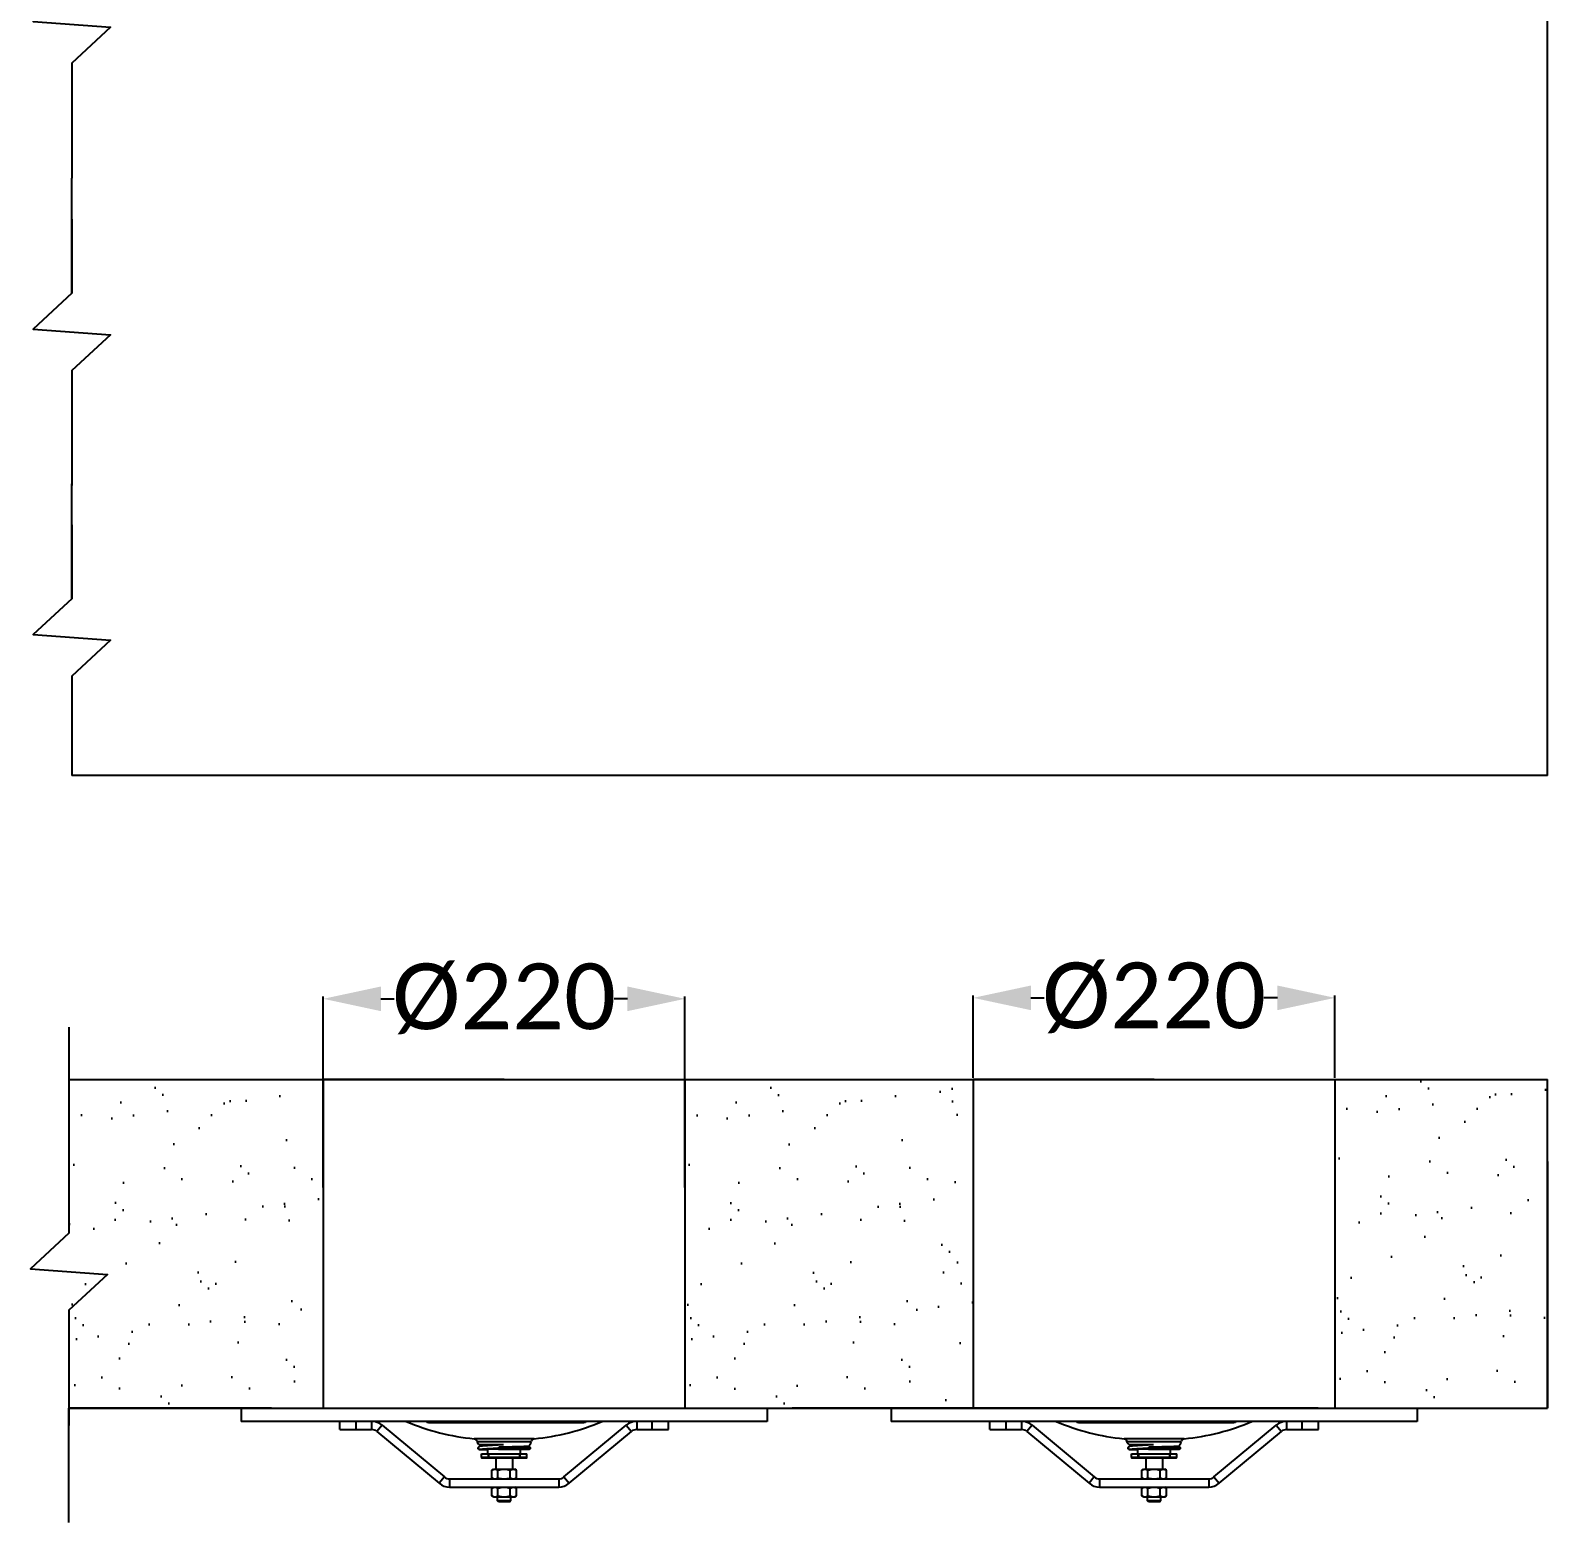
# Model space of a CAD drawing. Header units: millimetres. Extents: x 6781 to 13993, y -7973 to 4183.
# Drawn here: x 10103 to 11026, y -7205 to -6297 of the extents above; entities that cross this region are included whole.
import ezdxf

# ---------------------------------------------------------------- set-up
doc = ezdxf.new("R2010")
doc.units = ezdxf.units.MM
doc.header["$LTSCALE"] = 307.34
doc.header["$PDMODE"] = 3
doc.header["$PDSIZE"] = 8
doc.layers.get('0').update_dxf_attribs({"linetype": 'CONTINUOUS'})
doc.layers.get('Defpoints').update_dxf_attribs({"linetype": 'CONTINUOUS'})
for name, color, linetype in [('00_BUW_DATUM', 7, 'CONTINUOUS'), ('02___PRT_ALL_AXES', 7, 'CONTINUOUS'), ('03___PRT_ALL_CURVES', 7, 'CONTINUOUS')]:
    doc.layers.add(name, color=color, linetype=linetype)
doc.styles.get("Standard").update_dxf_attribs({"font": 'calibri.ttf'})
doc.dimstyles.get("Standard").update_dxf_attribs({"dimtxt": 35, "dimasz": 35, "dimexe": 1.5, "dimexo": 1, "dimtad": 1, "dimdsep": 46, "dimtxsty": 'Standard', "dimblk": '_FILLED', "dimblk1": '_FILLED', "dimblk2": '_FILLED', "dimcen": 0.09, "dimazin": 2, "dimtol": 1, "dimtp": 0.01, "dimtm": 0.01, "dimtfac": 1, "dimtofl": 0, "dimtmove": 0, "dimatfit": 3, "dimldrblk": '_FILLED', "dimfxl": 1, "dimtolj": 1, "dimarcsym": 0})

# ---------------------------------------------------------------- blocks, each defined once
blk = doc.blocks.new('_FILLED')
at = {"color": 0, "linetype": 'ByBlock'}
blk.add_solid([(0, 0), (-1, 0.214), (-1, -0.214)], dxfattribs=at)
blk = doc.blocks.new('*D1054')
at = {"color": 0, "lineweight": -2}
for p, q in [((10280.76, -7000.99), (10280.76, -6884.81)), ((10500.76, -7000.99), (10500.76, -6884.81)), ((10315.76, -6886.31), (10323.93, -6886.31)), ((10465.76, -6886.31), (10457.58, -6886.31))]:
    blk.add_line(p, q, dxfattribs=at)
at = {"layer": 'Defpoints', "color": 0}
for p in [(10500.76, -6886.31), (10280.76, -7001.99), (10500.76, -7001.99)]:
    blk.add_point(p, dxfattribs=at)
at = {"color": 0, "linetype": 'ByBlock', "lineweight": -2, "xscale": 35, "yscale": 35, "zscale": 35, "rotation": 180}
blk.add_blockref('_FILLED', (10280.76, -6886.31), dxfattribs=at)
at = {"color": 0, "linetype": 'ByBlock', "lineweight": -2, "xscale": 35, "yscale": 35, "zscale": 35}
blk.add_blockref('_FILLED', (10500.76, -6886.31), dxfattribs=at)
at = {"color": 0, "insert": (10390.76, -6886.31), "char_height": 40, "attachment_point": 5}
blk.add_mtext('\\A1;\\A1;%%c220', dxfattribs=at)
blk = doc.blocks.new('*D1055')
at = {"color": 0, "lineweight": -2}
for p, q in [((10676.14, -6934.33), (10676.14, -6884.22)), ((10896.14, -6934.33), (10896.14, -6884.22)), ((10711.14, -6885.72), (10719.31, -6885.72)), ((10861.14, -6885.72), (10852.96, -6885.72))]:
    blk.add_line(p, q, dxfattribs=at)
at = {"layer": 'Defpoints', "color": 0}
for p in [(10896.14, -6885.72), (10676.14, -6935.33), (10896.14, -6935.33)]:
    blk.add_point(p, dxfattribs=at)
at = {"color": 0, "linetype": 'ByBlock', "lineweight": -2, "xscale": 35, "yscale": 35, "zscale": 35, "rotation": 180}
blk.add_blockref('_FILLED', (10676.14, -6885.72), dxfattribs=at)
at = {"color": 0, "linetype": 'ByBlock', "lineweight": -2, "xscale": 35, "yscale": 35, "zscale": 35}
blk.add_blockref('_FILLED', (10896.14, -6885.72), dxfattribs=at)
at = {"color": 0, "insert": (10786.14, -6885.72), "char_height": 40, "attachment_point": 5}
blk.add_mtext('\\A1;\\A1;%%c220', dxfattribs=at)

msp = doc.modelspace()

# ---------------------------------------------------------------- hatches: boundary and pattern name
at = {"linetype": 'ByBlock', "lineweight": 30}
h = msp.add_hatch(dxfattribs=at)
h.set_pattern_fill('AR-SAND', color=256)
h.set_pattern_definition([(37.5, (1244.13, -7703.155), (-1.60003, 48.94132), [0, -38.608, 0, -43.18, 0, -41.275]), (7.5, (1244.13, -7703.155), (44.95233, 71.6825), [0, -20.828, 0, -34.798, 0, -13.335]), (327.5, (1212.89, -7703.155), (79.09924, 0.14372), [0, -12.7, 0, -45.72, 0, -59.69]), (317.5, (1212.89, -7703.155), (76.35565, 22.29293), [0, -6.35, 0, -29.972, 0, -34.29])])
h.paths.add_polyline_path([(11025.52204, -7135.32566), (10895.75681, -7131.4458), (10895.75681, -6931.4458), (11025.52204, -6935.32566)])
h = msp.add_hatch(dxfattribs=at)
h.set_pattern_fill('AR-SAND', color=256)
h.set_pattern_definition([(37.5, (474.397, -7707.035), (-1.60003, 48.94132), [0, -38.608, 0, -43.18, 0, -41.275]), (7.5, (474.4, -7707.035), (44.95233, 71.6825), [0, -20.828, 0, -34.798, 0, -13.335]), (327.5, (443.155, -7707.035), (79.09924, 0.14372), [0, -12.7, 0, -45.72, 0, -59.69]), (317.5, (443.155, -7707.035), (76.35565, 22.29293), [0, -6.35, 0, -29.972, 0, -34.29])])
h.paths.add_polyline_path([(10280.75795, -7135.32566), (10126.02361, -7135.32566), (10126.02361, -6935.32566), (10280.75795, -6935.32566)])
h = msp.add_hatch(dxfattribs=at)
h.set_pattern_fill('AR-SAND', color=256)
h.set_pattern_definition([(37.5, (848.753, -7707.09), (-1.60003, 48.94132), [0, -38.608, 0, -43.18, 0, -41.275]), (7.5, (848.75, -7707.09), (44.95233, 71.6825), [0, -20.828, 0, -34.798, 0, -13.335]), (327.5, (817.51, -7707.09), (79.09924, 0.14372), [0, -12.7, 0, -45.72, 0, -59.69]), (317.5, (817.51, -7707.09), (76.35565, 22.29293), [0, -6.35, 0, -29.972, 0, -34.29])])
h.paths.add_polyline_path([(10676.13561, -7135.32566), (10500.37915, -7135.38007), (10500.37915, -6935.38007), (10676.13561, -6935.32566)])

# ---------------------------------------------------------------- linework, layer by layer
at = {"linetype": 'ByBlock'}
for p, q in [((11025.52204, -6750.39485), (11025.52204, -4392.20345)), ((10126.02361, -6903.62639), (10126.02361, -7028.76649)), ((11025.52204, -6985.32566), (11025.52204, -7135.32566)), ((10126.02361, -7135.32566), (10388.89607, -7135.32566)), ((10126.02361, -7135.32566), (10388.89607, -7135.32566)), ((10388.89607, -7135.32566), (11025.52204, -7135.32566)), ((10388.89607, -7135.32566), (11025.52204, -7135.32566))]:
    msp.add_line(p, q, dxfattribs=at)
for p, q in [((10127.83827, -6317.15287), (10127.83827, -6387.15287)), ((10127.83827, -6317.15287), (10127.83827, -6387.15287)), ((10127.83827, -6457.15287), (10127.83827, -6387.15287)), ((10127.83827, -6457.15287), (10127.83827, -6387.15287)), ((10127.83827, -6504.15287), (10127.83827, -6574.15287)), ((10127.83827, -6504.15287), (10127.83827, -6574.15287)), ((10127.83827, -6642.97493), (10127.83827, -6572.97493)), ((10127.83827, -6642.97493), (10127.83827, -6572.97493)), ((10127.83827, -6689.97493), (10127.83827, -6750.39485)), ((10127.83827, -6689.97493), (10127.83827, -6750.39485)), ((11025.52204, -6750.39485), (10127.83827, -6750.39485)), ((10126.02361, -6935.32566), (11025.52204, -6935.32566)), ((10390.75795, -6935.32566), (10280.75795, -6935.32566)), ((10280.75795, -6935.32566), (10280.75795, -7135.32566)), ((10390.75795, -6935.32566), (10500.75795, -6935.32566)), ((10500.75795, -6935.32566), (10500.75795, -7135.32566)), ((10786.13561, -6935.32566), (10676.13561, -6935.32566)), ((10676.13561, -6935.32566), (10676.13561, -7135.32566)), ((10786.13561, -6935.32566), (10896.13561, -6935.32566)), ((10896.13561, -6935.32566), (10896.13561, -7135.32566)), ((11025.52204, -7135.32566), (11025.52204, -6935.32566)), ((10126.02361, -7075.76649), (10126.02361, -7145.76649)), ((10126.02361, -7204.93975), (10126.02361, -7135.32566)), ((10126.02361, -7135.32566), (11025.52204, -7135.32566)), ((10230.75795, -7135.32566), (10390.75795, -7135.32566)), ((10388.89607, -7135.32566), (10543.29295, -7135.32566)), ((10626.13561, -7135.32566), (10786.13561, -7135.32566)), ((10126.02361, -7162.114), (10126.02361, -7145.76649))]:
    msp.add_line(p, q)
at = {"linetype": 'Continuous'}
for p, q in [((10126.02361, -7135.32566), (10388.89607, -7135.32566)), ((10388.89607, -7135.32566), (11025.52204, -7135.32566)), ((10388.89607, -7135.32566), (10477.93828, -7135.32566))]:
    msp.add_line(p, q, dxfattribs=at)
at = {"color": 0, "linetype": 'Continuous'}
for p, q in [((10290.75795, -7148.32566), (10290.75795, -7143.32566)), ((10300.75795, -7148.32566), (10300.75795, -7143.32566)), ((10310.13745, -7143.32566), (10310.13745, -7148.32566)), ((10343.80647, -7143.32566), (10343.80647, -7143.92566)), ((10439.79358, -7143.32566), (10439.79358, -7143.92566)), ((10440.2852, -7143.32566), (10440.2852, -7143.92566)), ((10471.37845, -7143.32566), (10471.37845, -7148.32566)), ((10480.75795, -7148.32566), (10480.75795, -7143.32566)), ((10490.75795, -7148.32566), (10490.75795, -7143.32566)), ((10686.13561, -7148.32566), (10686.13561, -7143.32566)), ((10696.13561, -7148.32566), (10696.13561, -7143.32566)), ((10705.51511, -7143.32566), (10705.51511, -7148.32566)), ((10739.18413, -7143.32566), (10739.18413, -7143.92566)), ((10835.17124, -7143.32566), (10835.17124, -7143.92566)), ((10835.66286, -7143.32566), (10835.66286, -7143.92566)), ((10866.75611, -7143.32566), (10866.75611, -7148.32566)), ((10876.13561, -7148.32566), (10876.13561, -7143.32566)), ((10886.13561, -7148.32566), (10886.13561, -7143.32566)), ((10290.75795, -7148.32566), (10310.13745, -7148.32566)), ((10316.5393, -7145.64344), (10313.33837, -7149.48455)), ((10313.33837, -7149.48455), (10351.16636, -7181.00787)), ((10316.5393, -7145.64344), (10354.36728, -7177.16676)), ((10440.2852, -7143.92566), (10343.80647, -7143.92566)), ((10344.82273, -7144.12566), (10344.82273, -7143.92566)), ((10439.26895, -7144.12566), (10344.82273, -7144.12566)), ((10427.14862, -7177.16676), (10464.97661, -7145.64344)), ((10430.34954, -7181.00787), (10468.17753, -7149.48455)), ((10438.8101, -7144.12566), (10438.8101, -7143.92566)), ((10439.26895, -7144.12566), (10439.26895, -7143.92566)), ((10464.97661, -7145.64344), (10468.17753, -7149.48455)), ((10471.37845, -7148.32566), (10490.75795, -7148.32566)), ((10686.13561, -7148.32566), (10705.51511, -7148.32566)), ((10711.91696, -7145.64344), (10708.71603, -7149.48455)), ((10708.71603, -7149.48455), (10746.54402, -7181.00787)), ((10711.91696, -7145.64344), (10749.74494, -7177.16676)), ((10835.66286, -7143.92566), (10739.18413, -7143.92566)), ((10740.20039, -7144.12566), (10740.20039, -7143.92566)), ((10834.64661, -7144.12566), (10740.20039, -7144.12566)), ((10822.52628, -7177.16676), (10860.35427, -7145.64344)), ((10825.72721, -7181.00787), (10863.55519, -7149.48455)), ((10834.18776, -7144.12566), (10834.18776, -7143.92566)), ((10834.64661, -7144.12566), (10834.64661, -7143.92566)), ((10860.35427, -7145.64344), (10863.55519, -7149.48455)), ((10866.75611, -7148.32566), (10886.13561, -7148.32566)), ((10409.06168, -7153.89944), (10372.45423, -7153.89944)), ((10407.263, -7155.74772), (10374.2529, -7155.74772)), ((10374.93795, -7159.57566), (10374.93796, -7159.57257)), ((10375.56798, -7160.43244), (10375.83795, -7160.47139)), ((10375.75869, -7158.60858), (10375.61955, -7158.6552)), ((10375.83795, -7160.47199), (10376.10793, -7160.43256)), ((10376.10793, -7160.47139), (10380.75795, -7160.47139)), ((10390.40152, -7157.60566), (10376.24785, -7157.60566)), ((10376.90795, -7158.10566), (10380.63873, -7158.10566)), ((10377.90275, -7160.10566), (10387.45232, -7160.10566)), ((10380.75795, -7163.10566), (10380.75795, -7160.10566)), ((10381.13351, -7160.10566), (10381.13351, -7159.86929)), ((10381.48096, -7157.60566), (10381.48096, -7158.05428)), ((10381.48096, -7160.10566), (10381.48096, -7159.84815)), ((10385.74733, -7159.61959), (10387.41138, -7159.53882)), ((10389.12176, -7157.66532), (10387.15542, -7157.75827)), ((10406.57795, -7159.57566), (10387.41315, -7159.57566)), ((10405.67798, -7160.47139), (10387.60344, -7160.47139)), ((10390.40152, -7157.60566), (10389.12176, -7157.66532)), ((10400.75795, -7163.10566), (10400.75795, -7160.47139)), ((10405.67795, -7158.67992), (10403.43065, -7158.67992)), ((10404.13793, -7158.61371), (10404.451, -7158.58018)), ((10804.43934, -7153.89944), (10767.83189, -7153.89944)), ((10802.64066, -7155.74772), (10769.63056, -7155.74772)), ((10770.31561, -7159.57566), (10770.31562, -7159.57257)), ((10770.94564, -7160.43244), (10771.21561, -7160.47139)), ((10771.13635, -7158.60858), (10770.99721, -7158.6552)), ((10771.21561, -7160.47199), (10771.48559, -7160.43256)), ((10771.48559, -7160.47139), (10776.13561, -7160.47139)), ((10785.77918, -7157.60566), (10771.62551, -7157.60566)), ((10772.28561, -7158.10566), (10776.01639, -7158.10566)), ((10773.28041, -7160.10566), (10782.82998, -7160.10566)), ((10776.13561, -7163.10566), (10776.13561, -7160.10566)), ((10776.51117, -7160.10566), (10776.51117, -7159.86929)), ((10776.85862, -7157.60566), (10776.85862, -7158.05428)), ((10776.85862, -7160.10566), (10776.85862, -7159.84815)), ((10781.12499, -7159.61959), (10782.78904, -7159.53882)), ((10784.49943, -7157.66532), (10782.53308, -7157.75827)), ((10801.95561, -7159.57566), (10782.79081, -7159.57566)), ((10801.05564, -7160.47139), (10782.9811, -7160.47139)), ((10785.77918, -7157.60566), (10784.49943, -7157.66532)), ((10796.13561, -7163.10566), (10796.13561, -7160.47139)), ((10801.05561, -7158.67992), (10798.80832, -7158.67992)), ((10799.51559, -7158.61371), (10799.82866, -7158.58018)), ((10376.90795, -7163.10566), (10404.60795, -7163.10566)), ((10376.90795, -7165.10566), (10404.60795, -7165.10566)), ((10377.40795, -7165.60566), (10404.10795, -7165.60566)), ((10381.13351, -7165.10566), (10381.13351, -7163.10566)), ((10381.48096, -7165.60566), (10381.48096, -7163.10566)), ((10400.03494, -7163.10566), (10400.03494, -7165.60566)), ((10400.38239, -7163.10566), (10400.38239, -7165.10566)), ((10772.28561, -7163.10566), (10799.98561, -7163.10566)), ((10772.28561, -7165.10566), (10799.98561, -7165.10566)), ((10772.78561, -7165.60566), (10799.48561, -7165.60566)), ((10776.51117, -7165.10566), (10776.51117, -7163.10566)), ((10776.85862, -7165.60566), (10776.85862, -7163.10566)), ((10795.4126, -7163.10566), (10795.4126, -7165.60566)), ((10795.76005, -7163.10566), (10795.76005, -7165.10566)), ((10354.36728, -7177.16676), (10351.16636, -7181.00787)), ((10357.5682, -7178.32566), (10423.9477, -7178.32566)), ((10357.5682, -7178.32566), (10357.5682, -7183.32566)), ((10423.9477, -7178.32566), (10423.9477, -7183.32566)), ((10427.14862, -7177.16676), (10430.34954, -7181.00787)), ((10749.74494, -7177.16676), (10746.54402, -7181.00787)), ((10752.94586, -7178.32566), (10819.32536, -7178.32566)), ((10752.94586, -7178.32566), (10752.94586, -7183.32566)), ((10819.32536, -7178.32566), (10819.32536, -7183.32566)), ((10822.52628, -7177.16676), (10825.72721, -7181.00787)), ((10357.5682, -7183.32566), (10423.9477, -7183.32566)), ((10386.75795, -7191.72566), (10386.75795, -7189.22566)), ((10394.75795, -7191.72566), (10394.75795, -7189.22566)), ((10752.94586, -7183.32566), (10819.32536, -7183.32566)), ((10782.13561, -7191.72566), (10782.13561, -7189.22566)), ((10790.13561, -7191.72566), (10790.13561, -7189.22566)), ((10394.75795, -7191.72566), (10386.75795, -7191.72566)), ((10387.25795, -7192.22566), (10386.75795, -7191.72566)), ((10394.25795, -7192.22566), (10387.25795, -7192.22566)), ((10394.25795, -7192.22566), (10394.75795, -7191.72566)), ((10790.13561, -7191.72566), (10782.13561, -7191.72566)), ((10782.63561, -7192.22566), (10782.13561, -7191.72566)), ((10789.63561, -7192.22566), (10782.63561, -7192.22566)), ((10789.63561, -7192.22566), (10790.13561, -7191.72566))]:
    msp.add_line(p, q, dxfattribs=at)
for points in [[(10127.83827, -6225.16019), (10127.83827, -6270.15287), (10104.35167, -6291.92938), (10151.32487, -6295.37636), (10127.83827, -6317.15287), (10127.83827, -6385.97493)], [(10127.83827, -6225.16019), (10127.83827, -6270.15287), (10104.35167, -6291.92938), (10151.32487, -6295.37636), (10127.83827, -6317.15287), (10127.83827, -6385.97493)], [(10127.83827, -6412.16019), (10127.83827, -6457.15287), (10104.35167, -6478.92938), (10151.32487, -6482.37636), (10127.83827, -6504.15287), (10127.83827, -6572.97493)], [(10127.83827, -6412.16019), (10127.83827, -6457.15287), (10104.35167, -6478.92938), (10151.32487, -6482.37636), (10127.83827, -6504.15287), (10127.83827, -6572.97493)], [(10127.83827, -6597.98225), (10127.83827, -6642.97493), (10104.35167, -6664.75144), (10151.32487, -6668.19842), (10127.83827, -6689.97493), (10127.83827, -6750.39485)], [(10127.83827, -6597.98225), (10127.83827, -6642.97493), (10104.35167, -6664.75144), (10151.32487, -6668.19842), (10127.83827, -6689.97493), (10127.83827, -6750.39485)], [(10127.83827, -6731.0216), (10127.83827, -6750.39485)], [(10127.83827, -6731.0216), (10127.83827, -6750.39485)], [(10126.02361, -6983.77381), (10126.02361, -7028.76649), (10102.53701, -7050.543), (10149.5102, -7053.98998), (10126.02361, -7075.76649), (10126.02361, -7144.58855)]]:
    msp.add_lwpolyline(points)
for points in [[(10375.09157, -7159.06913), (10374.95234, -7159.41875), (10374.93796, -7159.57255)], [(10375.61955, -7158.6552), (10375.47235, -7158.72126), (10375.29656, -7158.83794), (10375.09157, -7159.06913)], [(10387.15542, -7157.75827), (10386.19328, -7157.80477), (10385.26367, -7157.85066), (10384.37901, -7157.89546), (10383.54787, -7157.93882), (10382.77002, -7157.98078), (10382.04335, -7158.02147), (10381.36555, -7158.06101), (10380.73419, -7158.09954), (10380.14689, -7158.13717), (10379.60132, -7158.17405), (10379.09638, -7158.21022), (10378.63214, -7158.24564), (10378.20833, -7158.28026), (10377.82424, -7158.31404), (10377.47863, -7158.34696), (10377.16907, -7158.37911), (10376.89269, -7158.41063), (10376.64665, -7158.44172), (10376.42802, -7158.47265), (10376.23363, -7158.50385), (10376.0594, -7158.53612), (10375.90262, -7158.57038), (10375.75869, -7158.60858)], [(10376.28377, -7160.32449), (10376.28466, -7160.32465), (10376.32984, -7160.3124), (10376.41123, -7160.29411), (10376.5256, -7160.27229), (10376.67145, -7160.24818), (10376.84818, -7160.22245), (10377.05566, -7160.19548), (10377.294, -7160.16751), (10377.5634, -7160.13871), (10377.8642, -7160.10916), (10378.19716, -7160.0789), (10378.56311, -7160.04794), (10378.96297, -7160.01628), (10379.39766, -7159.9839), (10379.8681, -7159.95079), (10380.3751, -7159.91693), (10380.91905, -7159.88233), (10381.5001, -7159.84699), (10382.1182, -7159.81092), (10382.77308, -7159.77412), (10383.46423, -7159.73658), (10384.19087, -7159.69833), (10384.95204, -7159.65934), (10385.74733, -7159.61959)], [(10403.40353, -7158.68235), (10403.79354, -7158.64735), (10404.13793, -7158.61371)], [(10404.451, -7158.58018), (10404.73341, -7158.54667), (10404.98534, -7158.51313), (10405.20801, -7158.47938), (10405.40386, -7158.44497), (10405.57696, -7158.40893), (10405.73369, -7158.36905), (10405.88416, -7158.3202), (10406.04392, -7158.24936), (10406.23454, -7158.12007), (10406.44689, -7157.86482), (10406.57057, -7157.50731), (10406.57795, -7157.39511)], [(10406.57795, -7157.39527), (10406.56342, -7157.23744), (10406.52636, -7157.1448)], [(10770.46923, -7159.06913), (10770.33, -7159.41875), (10770.31562, -7159.57255)], [(10770.99721, -7158.6552), (10770.85001, -7158.72126), (10770.67422, -7158.83794), (10770.46923, -7159.06913)], [(10782.53308, -7157.75827), (10781.57094, -7157.80477), (10780.64133, -7157.85066), (10779.75667, -7157.89546), (10778.92553, -7157.93882), (10778.14768, -7157.98078), (10777.42101, -7158.02147), (10776.74321, -7158.06101), (10776.11185, -7158.09954), (10775.52455, -7158.13717), (10774.97898, -7158.17405), (10774.47404, -7158.21022), (10774.0098, -7158.24564), (10773.58599, -7158.28026), (10773.2019, -7158.31404), (10772.85629, -7158.34696), (10772.54673, -7158.37911), (10772.27035, -7158.41063), (10772.02431, -7158.44172), (10771.80568, -7158.47265), (10771.61129, -7158.50385), (10771.43706, -7158.53612), (10771.28028, -7158.57038), (10771.13635, -7158.60858)], [(10771.66143, -7160.32449), (10771.66232, -7160.32465), (10771.7075, -7160.3124), (10771.78889, -7160.29411), (10771.90326, -7160.27229), (10772.04911, -7160.24818), (10772.22584, -7160.22245), (10772.43332, -7160.19548), (10772.67166, -7160.16751), (10772.94106, -7160.13871), (10773.24186, -7160.10916), (10773.57482, -7160.0789), (10773.94077, -7160.04794), (10774.34063, -7160.01628), (10774.77532, -7159.9839), (10775.24576, -7159.95079), (10775.75276, -7159.91693), (10776.29671, -7159.88233), (10776.87776, -7159.84699), (10777.49586, -7159.81092), (10778.15074, -7159.77412), (10778.84189, -7159.73658), (10779.56853, -7159.69833), (10780.3297, -7159.65934), (10781.12499, -7159.61959)], [(10798.78119, -7158.68235), (10799.1712, -7158.64735), (10799.51559, -7158.61371)], [(10799.82866, -7158.58018), (10800.11107, -7158.54667), (10800.363, -7158.51313), (10800.58567, -7158.47938), (10800.78152, -7158.44497), (10800.95462, -7158.40893), (10801.11135, -7158.36905), (10801.26182, -7158.3202), (10801.42158, -7158.24936), (10801.6122, -7158.12007), (10801.82455, -7157.86482), (10801.94823, -7157.50731), (10801.95561, -7157.39511)], [(10801.95561, -7157.39527), (10801.94108, -7157.23744), (10801.90402, -7157.1448)]]:
    msp.add_lwpolyline(points, dxfattribs=at)
for centre, radius, start, end in [((10310.13745, -7153.32566), 10, 50.19442891, 90), ((10386.33145, -7013.17578), 141.40625, 247.06351951, 264.36808115), ((10395.18445, -7013.17578), 141.40625, 275.63191885, 292.93648049), ((10471.37845, -7153.32566), 10, 90, 129.80557109), ((10705.51511, -7153.32566), 10, 50.19442891, 90), ((10781.70912, -7013.17578), 141.40625, 247.06351951, 264.36808115), ((10790.56211, -7013.17578), 141.40625, 275.63191885, 292.93648049), ((10866.75611, -7153.32566), 10, 90, 129.80557109), ((10310.13745, -7153.32566), 5, 50.19442891, 90), ((10471.37845, -7153.32566), 5, 90, 129.80557109), ((10705.51511, -7153.32566), 5, 50.19442891, 90), ((10866.75611, -7153.32566), 5, 90, 129.80557109), ((10372.25795, -7155.88979), 2, 4.07332405, 84.36808115), ((10376.24785, -7155.60566), 2, 184.07332405, 270), ((10375.75455, -7159.57576), 0.8166, 177.16069414, 179.99297649), ((10375.77702, -7159.57481), 0.83907, 180.05802843, 188.06972627), ((10375.75544, -7159.57579), 0.81749, 177.16166465, 179.77433532), ((10375.88048, -7159.59737), 0.94489, 156.87901989, 160.90637286), ((10375.87177, -7159.59323), 0.93525, 142.49746403, 156.9022854), ((10377.40795, -7158.10566), 0.5, 90, 180), ((10391.26669, -7159.57573), 3.85354, 179.44614288, 179.99891009), ((10405.26805, -7155.60566), 2, 309.2533834, 355.92667595), ((10409.25795, -7155.88979), 2, 95.63191885, 175.92667595), ((10767.63561, -7155.88979), 2, 4.07332405, 84.36808115), ((10771.62551, -7155.60566), 2, 184.07332405, 270), ((10771.13221, -7159.57576), 0.8166, 177.16069414, 179.99297649), ((10771.15468, -7159.57481), 0.83907, 180.05802843, 188.06972627), ((10771.1331, -7159.57579), 0.81749, 177.16166465, 179.77433532), ((10771.25814, -7159.59737), 0.94489, 156.87901989, 160.90637286), ((10771.24943, -7159.59323), 0.93525, 142.49746403, 156.9022854), ((10772.78561, -7158.10566), 0.5, 90, 180), ((10786.64435, -7159.57573), 3.85354, 179.44614288, 179.99891009), ((10800.64571, -7155.60566), 2, 309.2533834, 355.92667595), ((10804.63561, -7155.88979), 2, 95.63191885, 175.92667595), ((10377.40795, -7165.10566), 0.5, 180, 270), ((10404.10795, -7165.10566), 0.5, 270, 0), ((10772.78561, -7165.10566), 0.5, 180, 270), ((10799.48561, -7165.10566), 0.5, 270, 0), ((10357.5682, -7173.32566), 5, 230.19442891, 270), ((10423.9477, -7173.32566), 5, 270, 309.80557109), ((10752.94586, -7173.32566), 5, 230.19442891, 270), ((10819.32536, -7173.32566), 5, 270, 309.80557109), ((10357.5682, -7173.32566), 10, 230.19442891, 270), ((10423.9477, -7173.32566), 10, 270, 309.80557109), ((10752.94586, -7173.32566), 10, 230.19442891, 270), ((10819.32536, -7173.32566), 10, 270, 309.80557109)]:
    msp.add_arc(centre, radius, start, end, dxfattribs=at)
for points in [[(10374.93895, -7159.53531), (10374.9431, -7159.45149), (10374.96013, -7159.36759), (10374.98757, -7159.28828)], [(10376.10789, -7160.43245), (10376.19716, -7160.4055), (10376.28292, -7160.3629), (10376.35874, -7160.30862)], [(10770.31661, -7159.53531), (10770.32076, -7159.45149), (10770.33779, -7159.36759), (10770.36523, -7159.28828)], [(10771.48555, -7160.43245), (10771.57482, -7160.4055), (10771.66058, -7160.3629), (10771.7364, -7160.30862)]]:
    msp.add_open_spline(points, degree=3, dxfattribs=at)
for points, knots in [([(10374.94626, -7159.69259), (10374.96969, -7159.85888), (10375.11144, -7160.1842), (10375.40769, -7160.38405), (10375.56801, -7160.43245)], [0, 0, 0, 0, 0.500701764, 1, 1, 1, 1]), ([(10381.48096, -7157.60566), (10381.43672, -7157.60566), (10381.34174, -7157.63367), (10381.2311, -7157.74179), (10381.15697, -7157.89514), (10381.13685, -7158.01326), (10381.13418, -7158.07472)], [0, 0, 0, 0, 0.20862699, 0.442793506, 0.709860072, 1, 1, 1, 1]), ([(10387.60344, -7160.47139), (10387.57086, -7160.47139), (10387.50036, -7160.36891), (10387.46207, -7160.18583), (10387.42069, -7159.9017), (10387.41315, -7159.69016), (10387.41315, -7159.57566)], [0, 0, 0, 0, 0.103871973, 0.32147496, 0.634900608, 1, 1, 1, 1]), ([(10387.41333, -7159.53848), (10387.4137, -7159.50048), (10387.41726, -7159.3552), (10387.42829, -7159.21002), (10387.4421, -7159.10359)], [0, 0, 0, 0, 0.261477067, 1, 1, 1, 1]), ([(10403.40358, -7158.68235), (10403.22864, -7158.69754), (10402.82811, -7158.70929), (10401.89465, -7158.75019), (10400.51396, -7158.79265), (10398.66797, -7158.8454), (10395.84436, -7158.91588), (10392.07968, -7159.001), (10389.00518, -7159.06831), (10387.4421, -7159.10359)], [0, 0, 0, 0, 0.032991042, 0.075233936, 0.175579609, 0.292495613, 0.422215808, 0.706249217, 1, 1, 1, 1]), ([(10405.67795, -7158.67992), (10405.79477, -7158.67992), (10406.03208, -7158.7226), (10406.42473, -7158.98573), (10406.57795, -7159.34626), (10406.57795, -7159.57566)], [0, 0, 0, 0, 0.252288703, 0.504582846, 1, 1, 1, 1]), ([(10406.57795, -7159.57566), (10406.57795, -7159.80505), (10406.42473, -7160.16558), (10406.03208, -7160.42871), (10405.79477, -7160.47139), (10405.67795, -7160.47139)], [0, 0, 0, 0, 0.495417154, 0.747711297, 1, 1, 1, 1]), ([(10770.32392, -7159.69259), (10770.34735, -7159.85888), (10770.4891, -7160.1842), (10770.78535, -7160.38405), (10770.94567, -7160.43245)], [0, 0, 0, 0, 0.500701764, 1, 1, 1, 1]), ([(10776.85862, -7157.60566), (10776.81438, -7157.60566), (10776.7194, -7157.63367), (10776.60876, -7157.74179), (10776.53463, -7157.89514), (10776.51451, -7158.01326), (10776.51184, -7158.07472)], [0, 0, 0, 0, 0.20862699, 0.442793506, 0.709860072, 1, 1, 1, 1]), ([(10782.9811, -7160.47139), (10782.94852, -7160.47139), (10782.87802, -7160.36891), (10782.83973, -7160.18583), (10782.79835, -7159.9017), (10782.79081, -7159.69016), (10782.79081, -7159.57566)], [0, 0, 0, 0, 0.103871973, 0.32147496, 0.634900608, 1, 1, 1, 1]), ([(10782.79099, -7159.53848), (10782.79136, -7159.50048), (10782.79492, -7159.3552), (10782.80595, -7159.21002), (10782.81976, -7159.10359)], [0, 0, 0, 0, 0.261477067, 1, 1, 1, 1]), ([(10798.78124, -7158.68235), (10798.6063, -7158.69754), (10798.20577, -7158.70929), (10797.27231, -7158.75019), (10795.89162, -7158.79265), (10794.04563, -7158.8454), (10791.22202, -7158.91588), (10787.45734, -7159.001), (10784.38284, -7159.06831), (10782.81976, -7159.10359)], [0, 0, 0, 0, 0.032991042, 0.075233936, 0.175579609, 0.292495613, 0.422215808, 0.706249217, 1, 1, 1, 1]), ([(10801.05561, -7158.67992), (10801.17243, -7158.67992), (10801.40974, -7158.7226), (10801.80239, -7158.98573), (10801.95561, -7159.34626), (10801.95561, -7159.57566)], [0, 0, 0, 0, 0.252288703, 0.504582846, 1, 1, 1, 1]), ([(10801.95561, -7159.57566), (10801.95561, -7159.80505), (10801.80239, -7160.16558), (10801.40974, -7160.42871), (10801.17243, -7160.47139), (10801.05561, -7160.47139)], [0, 0, 0, 0, 0.495417154, 0.747711297, 1, 1, 1, 1]), ([(10381.13351, -7165.10566), (10381.13351, -7165.17005), (10381.14999, -7165.29482), (10381.22255, -7165.45824), (10381.33549, -7165.57494), (10381.43486, -7165.60566), (10381.48096, -7165.60566)], [0, 0, 0, 0, 0.289765992, 0.557980323, 0.792523532, 1, 1, 1, 1]), ([(10400.38239, -7165.10566), (10400.38239, -7165.17005), (10400.36591, -7165.29482), (10400.29335, -7165.45824), (10400.18041, -7165.57494), (10400.08105, -7165.60566), (10400.03494, -7165.60566)], [0, 0, 0, 0, 0.289765992, 0.557980323, 0.792523532, 1, 1, 1, 1]), ([(10776.51117, -7165.10566), (10776.51117, -7165.17005), (10776.52765, -7165.29482), (10776.60021, -7165.45824), (10776.71315, -7165.57494), (10776.81252, -7165.60566), (10776.85862, -7165.60566)], [0, 0, 0, 0, 0.289765992, 0.557980323, 0.792523532, 1, 1, 1, 1]), ([(10795.76005, -7165.10566), (10795.76005, -7165.17005), (10795.74357, -7165.29482), (10795.67101, -7165.45824), (10795.55807, -7165.57494), (10795.45871, -7165.60566), (10795.4126, -7165.60566)], [0, 0, 0, 0, 0.289765992, 0.557980323, 0.792523532, 1, 1, 1, 1])]:
    msp.add_open_spline(points, degree=3, knots=knots, dxfattribs=at)
at = {"layer": '00_BUW_DATUM', "color": 0, "linetype": 'Continuous'}
for p, q in [((10383.2524, -7173.00621), (10384.25795, -7172.42566)), ((10383.2524, -7177.7451), (10383.2524, -7173.00621)), ((10384.25795, -7178.32566), (10383.2524, -7177.7451)), ((10384.25795, -7172.42566), (10397.25795, -7172.42566)), ((10387.00517, -7177.7451), (10387.00517, -7173.00621)), ((10394.51073, -7177.7451), (10394.51073, -7173.00621)), ((10398.2635, -7173.00621), (10397.25795, -7172.42566)), ((10397.25795, -7178.32566), (10398.2635, -7177.7451)), ((10398.2635, -7177.7451), (10398.2635, -7173.00621)), ((10778.63006, -7173.00621), (10779.63561, -7172.42566)), ((10778.63006, -7177.7451), (10778.63006, -7173.00621)), ((10779.63561, -7178.32566), (10778.63006, -7177.7451)), ((10779.63561, -7172.42566), (10792.63561, -7172.42566)), ((10782.38283, -7177.7451), (10782.38283, -7173.00621)), ((10789.88839, -7177.7451), (10789.88839, -7173.00621)), ((10793.64116, -7173.00621), (10792.63561, -7172.42566)), ((10792.63561, -7178.32566), (10793.64116, -7177.7451)), ((10793.64116, -7177.7451), (10793.64116, -7173.00621)), ((10383.2524, -7183.90621), (10384.25795, -7183.32566)), ((10383.2524, -7188.6451), (10383.2524, -7183.90621)), ((10384.25795, -7189.22566), (10383.2524, -7188.6451)), ((10384.25795, -7189.22566), (10397.25795, -7189.22566)), ((10387.00517, -7188.6451), (10387.00517, -7183.90621)), ((10394.51073, -7188.6451), (10394.51073, -7183.90621)), ((10398.2635, -7183.90621), (10397.25795, -7183.32566)), ((10397.25795, -7189.22566), (10398.2635, -7188.6451)), ((10398.2635, -7188.6451), (10398.2635, -7183.90621)), ((10778.63006, -7183.90621), (10779.63561, -7183.32566)), ((10778.63006, -7188.6451), (10778.63006, -7183.90621)), ((10779.63561, -7189.22566), (10778.63006, -7188.6451)), ((10779.63561, -7189.22566), (10792.63561, -7189.22566)), ((10782.38283, -7188.6451), (10782.38283, -7183.90621)), ((10789.88839, -7188.6451), (10789.88839, -7183.90621)), ((10793.64116, -7183.90621), (10792.63561, -7183.32566)), ((10792.63561, -7189.22566), (10793.64116, -7188.6451)), ((10793.64116, -7188.6451), (10793.64116, -7183.90621))]:
    msp.add_line(p, q, dxfattribs=at)
for centre, radius, start, end in [((10385.0609, -7175.67109), 3.25136, 75.6687409, 77.86557217), ((10396.45499, -7175.67103), 3.25129, 102.13445214, 104.32954935), ((10780.43856, -7175.67109), 3.25136, 75.6687409, 77.86557217), ((10791.83265, -7175.67103), 3.25129, 102.13445214, 104.32954935)]:
    msp.add_arc(centre, radius, start, end, dxfattribs=at)
for points, knots in [([(10383.2524, -7173.00621), (10383.54694, -7172.83616), (10384.00414, -7172.61563), (10384.64763, -7172.4534), (10384.96964, -7172.42566), (10385.12879, -7172.42566)], [0, 0, 0, 0, 0.514152503, 0.759424143, 1, 1, 1, 1]), ([(10383.2524, -7177.7451), (10383.54694, -7177.91516), (10384.00414, -7178.13568), (10384.64763, -7178.29791), (10384.96964, -7178.32566), (10385.12879, -7178.32566)], [0, 0, 0, 0, 0.514152503, 0.759424143, 1, 1, 1, 1]), ([(10385.12879, -7172.42566), (10385.18019, -7172.42566), (10385.38678, -7172.43131), (10385.59261, -7172.45978), (10385.74435, -7172.49238)], [0, 0, 0, 0, 0.248806325, 1, 1, 1, 1]), ([(10385.12879, -7178.32566), (10385.28793, -7178.32566), (10385.60994, -7178.29791), (10386.25343, -7178.13568), (10386.71063, -7177.91516), (10387.00517, -7177.7451)], [0, 0, 0, 0, 0.24057587, 0.485847511, 1, 1, 1, 1]), ([(10385.8657, -7172.52092), (10385.96295, -7172.54575), (10386.35914, -7172.66627), (10386.73388, -7172.84958), (10387.00517, -7173.00621)], [0, 0, 0, 0, 0.242657732, 1, 1, 1, 1]), ([(10387.00517, -7173.00621), (10387.61492, -7172.83019), (10388.85277, -7172.53648), (10390.12358, -7172.42566), (10390.75795, -7172.42566)], [0, 0, 0, 0, 0.500104344, 1, 1, 1, 1]), ([(10387.00517, -7177.7451), (10387.61492, -7177.92112), (10388.85277, -7178.21483), (10390.12358, -7178.32566), (10390.75795, -7178.32566)], [0, 0, 0, 0, 0.500104344, 1, 1, 1, 1]), ([(10390.75795, -7172.42566), (10391.39233, -7172.42566), (10392.66313, -7172.53648), (10393.90098, -7172.83019), (10394.51073, -7173.00621)], [0, 0, 0, 0, 0.49989567, 1, 1, 1, 1]), ([(10390.75795, -7178.32566), (10391.39233, -7178.32566), (10392.66313, -7178.21483), (10393.90098, -7177.92112), (10394.51073, -7177.7451)], [0, 0, 0, 0, 0.49989567, 1, 1, 1, 1]), ([(10394.51073, -7173.00621), (10394.60317, -7172.95284), (10394.96592, -7172.75478), (10395.35305, -7172.59678), (10395.6503, -7172.52089)], [0, 0, 0, 0, 0.258129767, 1, 1, 1, 1]), ([(10394.51073, -7177.7451), (10394.80527, -7177.91516), (10395.26247, -7178.13568), (10395.90596, -7178.29791), (10396.22797, -7178.32566), (10396.38712, -7178.32566)], [0, 0, 0, 0, 0.514152503, 0.759424143, 1, 1, 1, 1]), ([(10395.77155, -7172.49238), (10395.82246, -7172.48144), (10396.02547, -7172.44298), (10396.23258, -7172.42566), (10396.38712, -7172.42566)], [0, 0, 0, 0, 0.252032944, 1, 1, 1, 1]), ([(10396.38712, -7172.42566), (10396.54626, -7172.42566), (10396.86827, -7172.4534), (10397.51176, -7172.61563), (10397.96896, -7172.83616), (10398.2635, -7173.00621)], [0, 0, 0, 0, 0.24057587, 0.485847511, 1, 1, 1, 1]), ([(10396.38712, -7178.32566), (10396.54626, -7178.32566), (10396.86827, -7178.29791), (10397.51176, -7178.13568), (10397.96896, -7177.91516), (10398.2635, -7177.7451)], [0, 0, 0, 0, 0.24057587, 0.485847511, 1, 1, 1, 1]), ([(10778.63006, -7173.00621), (10778.9246, -7172.83616), (10779.3818, -7172.61563), (10780.02529, -7172.4534), (10780.3473, -7172.42566), (10780.50645, -7172.42566)], [0, 0, 0, 0, 0.514152503, 0.759424143, 1, 1, 1, 1]), ([(10778.63006, -7177.7451), (10778.9246, -7177.91516), (10779.3818, -7178.13568), (10780.02529, -7178.29791), (10780.3473, -7178.32566), (10780.50645, -7178.32566)], [0, 0, 0, 0, 0.514152503, 0.759424143, 1, 1, 1, 1]), ([(10780.50645, -7172.42566), (10780.55785, -7172.42566), (10780.76444, -7172.43131), (10780.97027, -7172.45978), (10781.12201, -7172.49238)], [0, 0, 0, 0, 0.248806325, 1, 1, 1, 1]), ([(10780.50645, -7178.32566), (10780.66559, -7178.32566), (10780.9876, -7178.29791), (10781.63109, -7178.13568), (10782.08829, -7177.91516), (10782.38283, -7177.7451)], [0, 0, 0, 0, 0.24057587, 0.485847511, 1, 1, 1, 1]), ([(10781.24336, -7172.52092), (10781.34061, -7172.54575), (10781.7368, -7172.66627), (10782.11154, -7172.84958), (10782.38283, -7173.00621)], [0, 0, 0, 0, 0.242657732, 1, 1, 1, 1]), ([(10782.38283, -7173.00621), (10782.99258, -7172.83019), (10784.23043, -7172.53648), (10785.50124, -7172.42566), (10786.13561, -7172.42566)], [0, 0, 0, 0, 0.500104344, 1, 1, 1, 1]), ([(10782.38283, -7177.7451), (10782.99258, -7177.92112), (10784.23043, -7178.21483), (10785.50124, -7178.32566), (10786.13561, -7178.32566)], [0, 0, 0, 0, 0.500104344, 1, 1, 1, 1]), ([(10786.13561, -7172.42566), (10786.76999, -7172.42566), (10788.04079, -7172.53648), (10789.27864, -7172.83019), (10789.88839, -7173.00621)], [0, 0, 0, 0, 0.49989567, 1, 1, 1, 1]), ([(10786.13561, -7178.32566), (10786.76999, -7178.32566), (10788.04079, -7178.21483), (10789.27864, -7177.92112), (10789.88839, -7177.7451)], [0, 0, 0, 0, 0.49989567, 1, 1, 1, 1]), ([(10789.88839, -7173.00621), (10789.98083, -7172.95284), (10790.34358, -7172.75478), (10790.73071, -7172.59678), (10791.02796, -7172.52089)], [0, 0, 0, 0, 0.258129767, 1, 1, 1, 1]), ([(10789.88839, -7177.7451), (10790.18293, -7177.91516), (10790.64013, -7178.13568), (10791.28362, -7178.29791), (10791.60563, -7178.32566), (10791.76478, -7178.32566)], [0, 0, 0, 0, 0.514152503, 0.759424143, 1, 1, 1, 1]), ([(10791.14921, -7172.49238), (10791.20012, -7172.48144), (10791.40313, -7172.44298), (10791.61024, -7172.42566), (10791.76478, -7172.42566)], [0, 0, 0, 0, 0.252032944, 1, 1, 1, 1]), ([(10791.76478, -7172.42566), (10791.92392, -7172.42566), (10792.24593, -7172.4534), (10792.88942, -7172.61563), (10793.34662, -7172.83616), (10793.64116, -7173.00621)], [0, 0, 0, 0, 0.24057587, 0.485847511, 1, 1, 1, 1]), ([(10791.76478, -7178.32566), (10791.92392, -7178.32566), (10792.24593, -7178.29791), (10792.88942, -7178.13568), (10793.34662, -7177.91516), (10793.64116, -7177.7451)], [0, 0, 0, 0, 0.24057587, 0.485847511, 1, 1, 1, 1]), ([(10383.2524, -7183.90621), (10383.54694, -7183.73616), (10384.00414, -7183.51563), (10384.64763, -7183.3534), (10384.96964, -7183.32566), (10385.12879, -7183.32566)], [0, 0, 0, 0, 0.514152503, 0.759424143, 1, 1, 1, 1]), ([(10383.2524, -7188.6451), (10383.54694, -7188.81516), (10384.00414, -7189.03568), (10384.64763, -7189.19791), (10384.96964, -7189.22566), (10385.12879, -7189.22566)], [0, 0, 0, 0, 0.514152503, 0.759424143, 1, 1, 1, 1]), ([(10385.12879, -7183.32566), (10385.28793, -7183.32566), (10385.60994, -7183.3534), (10386.25343, -7183.51563), (10386.71063, -7183.73616), (10387.00517, -7183.90621)], [0, 0, 0, 0, 0.24057587, 0.485847511, 1, 1, 1, 1]), ([(10385.12879, -7189.22566), (10385.28793, -7189.22566), (10385.60994, -7189.19791), (10386.25343, -7189.03568), (10386.71063, -7188.81516), (10387.00517, -7188.6451)], [0, 0, 0, 0, 0.24057587, 0.485847511, 1, 1, 1, 1]), ([(10387.00517, -7183.90621), (10387.61492, -7183.73019), (10388.85277, -7183.43648), (10390.12358, -7183.32566), (10390.75795, -7183.32566)], [0, 0, 0, 0, 0.500104344, 1, 1, 1, 1]), ([(10387.00517, -7188.6451), (10387.61492, -7188.82112), (10388.85277, -7189.11483), (10390.12358, -7189.22566), (10390.75795, -7189.22566)], [0, 0, 0, 0, 0.500104344, 1, 1, 1, 1]), ([(10390.75795, -7183.32566), (10391.39233, -7183.32566), (10392.66313, -7183.43648), (10393.90098, -7183.73019), (10394.51073, -7183.90621)], [0, 0, 0, 0, 0.49989567, 1, 1, 1, 1]), ([(10390.75795, -7189.22566), (10391.39233, -7189.22566), (10392.66313, -7189.11483), (10393.90098, -7188.82112), (10394.51073, -7188.6451)], [0, 0, 0, 0, 0.49989567, 1, 1, 1, 1]), ([(10394.51073, -7183.90621), (10394.80527, -7183.73616), (10395.26247, -7183.51563), (10395.90596, -7183.3534), (10396.22797, -7183.32566), (10396.38712, -7183.32566)], [0, 0, 0, 0, 0.514152503, 0.759424143, 1, 1, 1, 1]), ([(10394.51073, -7188.6451), (10394.80527, -7188.81516), (10395.26247, -7189.03568), (10395.90596, -7189.19791), (10396.22797, -7189.22566), (10396.38712, -7189.22566)], [0, 0, 0, 0, 0.514152503, 0.759424143, 1, 1, 1, 1]), ([(10396.38712, -7183.32566), (10396.54626, -7183.32566), (10396.86827, -7183.3534), (10397.51176, -7183.51563), (10397.96896, -7183.73616), (10398.2635, -7183.90621)], [0, 0, 0, 0, 0.24057587, 0.485847511, 1, 1, 1, 1]), ([(10396.38712, -7189.22566), (10396.54626, -7189.22566), (10396.86827, -7189.19791), (10397.51176, -7189.03568), (10397.96896, -7188.81516), (10398.2635, -7188.6451)], [0, 0, 0, 0, 0.24057587, 0.485847511, 1, 1, 1, 1]), ([(10778.63006, -7183.90621), (10778.9246, -7183.73616), (10779.3818, -7183.51563), (10780.02529, -7183.3534), (10780.3473, -7183.32566), (10780.50645, -7183.32566)], [0, 0, 0, 0, 0.514152503, 0.759424143, 1, 1, 1, 1]), ([(10778.63006, -7188.6451), (10778.9246, -7188.81516), (10779.3818, -7189.03568), (10780.02529, -7189.19791), (10780.3473, -7189.22566), (10780.50645, -7189.22566)], [0, 0, 0, 0, 0.514152503, 0.759424143, 1, 1, 1, 1]), ([(10780.50645, -7183.32566), (10780.66559, -7183.32566), (10780.9876, -7183.3534), (10781.63109, -7183.51563), (10782.08829, -7183.73616), (10782.38283, -7183.90621)], [0, 0, 0, 0, 0.24057587, 0.485847511, 1, 1, 1, 1]), ([(10780.50645, -7189.22566), (10780.66559, -7189.22566), (10780.9876, -7189.19791), (10781.63109, -7189.03568), (10782.08829, -7188.81516), (10782.38283, -7188.6451)], [0, 0, 0, 0, 0.24057587, 0.485847511, 1, 1, 1, 1]), ([(10782.38283, -7183.90621), (10782.99258, -7183.73019), (10784.23043, -7183.43648), (10785.50124, -7183.32566), (10786.13561, -7183.32566)], [0, 0, 0, 0, 0.500104344, 1, 1, 1, 1]), ([(10782.38283, -7188.6451), (10782.99258, -7188.82112), (10784.23043, -7189.11483), (10785.50124, -7189.22566), (10786.13561, -7189.22566)], [0, 0, 0, 0, 0.500104344, 1, 1, 1, 1]), ([(10786.13561, -7183.32566), (10786.76999, -7183.32566), (10788.04079, -7183.43648), (10789.27864, -7183.73019), (10789.88839, -7183.90621)], [0, 0, 0, 0, 0.49989567, 1, 1, 1, 1]), ([(10786.13561, -7189.22566), (10786.76999, -7189.22566), (10788.04079, -7189.11483), (10789.27864, -7188.82112), (10789.88839, -7188.6451)], [0, 0, 0, 0, 0.49989567, 1, 1, 1, 1]), ([(10789.88839, -7183.90621), (10790.18293, -7183.73616), (10790.64013, -7183.51563), (10791.28362, -7183.3534), (10791.60563, -7183.32566), (10791.76478, -7183.32566)], [0, 0, 0, 0, 0.514152503, 0.759424143, 1, 1, 1, 1]), ([(10789.88839, -7188.6451), (10790.18293, -7188.81516), (10790.64013, -7189.03568), (10791.28362, -7189.19791), (10791.60563, -7189.22566), (10791.76478, -7189.22566)], [0, 0, 0, 0, 0.514152503, 0.759424143, 1, 1, 1, 1]), ([(10791.76478, -7183.32566), (10791.92392, -7183.32566), (10792.24593, -7183.3534), (10792.88942, -7183.51563), (10793.34662, -7183.73616), (10793.64116, -7183.90621)], [0, 0, 0, 0, 0.24057587, 0.485847511, 1, 1, 1, 1]), ([(10791.76478, -7189.22566), (10791.92392, -7189.22566), (10792.24593, -7189.19791), (10792.88942, -7189.03568), (10793.34662, -7188.81516), (10793.64116, -7188.6451)], [0, 0, 0, 0, 0.24057587, 0.485847511, 1, 1, 1, 1])]:
    msp.add_open_spline(points, degree=3, knots=knots, dxfattribs=at)
at = {"layer": '02___PRT_ALL_AXES', "color": 0, "linetype": 'Continuous'}
for p, q in [((10249.31231, -7135.32566), (10126.02361, -7135.32566)), ((10230.75795, -7135.32566), (10230.75795, -7143.32566)), ((10550.75795, -7143.32566), (10230.75795, -7143.32566)), ((10550.75795, -7135.32566), (10550.75795, -7143.32566)), ((10885.93828, -7135.32566), (10565.93828, -7135.32566)), ((10626.13561, -7135.32566), (10626.13561, -7143.32566)), ((10946.13561, -7143.32566), (10626.13561, -7143.32566)), ((10946.13561, -7135.32566), (10946.13561, -7143.32566)), ((10376.90795, -7158.40889), (10376.90795, -7158.10566)), ((10404.60795, -7158.67992), (10404.60795, -7158.56155)), ((10772.28561, -7158.40889), (10772.28561, -7158.10566)), ((10799.98561, -7158.67992), (10799.98561, -7158.56155)), ((10376.90795, -7165.10566), (10376.90795, -7163.10566)), ((10385.75795, -7165.60566), (10385.75795, -7172.42566)), ((10395.75795, -7165.60566), (10395.75795, -7172.42566)), ((10404.60795, -7165.10566), (10404.60795, -7163.10566)), ((10772.28561, -7165.10566), (10772.28561, -7163.10566)), ((10781.13561, -7165.60566), (10781.13561, -7172.42566)), ((10791.13561, -7165.60566), (10791.13561, -7172.42566)), ((10799.98561, -7165.10566), (10799.98561, -7163.10566))]:
    msp.add_line(p, q, dxfattribs=at)
at = {"layer": '03___PRT_ALL_CURVES', "color": 0, "linetype": 'Continuous'}
for centre, radius, start, end in [((10375.75292, -7159.57558), 0.81497, 180.00520289, 182.47210874), ((10375.77082, -7159.57484), 0.83289, 182.46980057, 184.30069967), ((10375.79281, -7159.57308), 0.85494, 184.30772178, 187.77689605), ((10375.8316, -7159.58979), 0.88395, 229.22108272, 238.4220813), ((10375.8154, -7159.61266), 0.85631, 250.29923829, 253.08394947), ((10375.83796, -7159.48274), 0.98865, 267.95322639, 270.26927356), ((10375.838, -7159.48579), 0.98561, 270.26743201, 272.04963794), ((10375.8602, -7159.61178), 0.85723, 286.67521507, 289.69972024), ((10375.84521, -7159.59124), 0.88224, 303.94575255, 306.02643599), ((10771.13058, -7159.57558), 0.81497, 180.00520289, 182.47210874), ((10771.14848, -7159.57484), 0.83289, 182.46980057, 184.30069967), ((10771.17047, -7159.57308), 0.85494, 184.30772178, 187.77689605), ((10771.20926, -7159.58979), 0.88395, 229.22108272, 238.4220813), ((10771.19306, -7159.61266), 0.85631, 250.29923829, 253.08394947), ((10771.21562, -7159.48274), 0.98865, 267.95322639, 270.26927356), ((10771.21566, -7159.48579), 0.98561, 270.26743201, 272.04963794), ((10771.23786, -7159.61178), 0.85723, 286.67521507, 289.69972024), ((10771.22287, -7159.59124), 0.88224, 303.94575255, 306.02643599)]:
    msp.add_arc(centre, radius, start, end, dxfattribs=at)
for points, knots in [([(10375.05526, -7160.0142), (10375.03808, -7159.98341), (10374.98769, -7159.87979), (10374.95648, -7159.7676), (10374.94573, -7159.68877)], [0, 0, 0, 0, 0.306838364, 1, 1, 1, 1]), ([(10375.25425, -7160.25915), (10375.23642, -7160.24377), (10375.15899, -7160.17145), (10375.09536, -7160.08605), (10375.05526, -7160.0142)], [0, 0, 0, 0, 0.222365894, 1, 1, 1, 1]), ([(10375.52674, -7160.41884), (10375.5157, -7160.41489), (10375.46105, -7160.39402), (10375.40866, -7160.36739), (10375.36871, -7160.34285)], [0, 0, 0, 0, 0.200494986, 1, 1, 1, 1]), ([(10376.33786, -7160.32312), (10376.28887, -7160.3561), (10376.22617, -7160.3897), (10376.1602, -7160.41489), (10376.14916, -7160.41884)], [0, 0, 0, 0, 0.833927848, 1, 1, 1, 1]), ([(10770.43292, -7160.0142), (10770.41574, -7159.98341), (10770.36535, -7159.87979), (10770.33414, -7159.7676), (10770.32339, -7159.68877)], [0, 0, 0, 0, 0.306838364, 1, 1, 1, 1]), ([(10770.63192, -7160.25915), (10770.61408, -7160.24377), (10770.53665, -7160.17145), (10770.47302, -7160.08605), (10770.43292, -7160.0142)], [0, 0, 0, 0, 0.222365894, 1, 1, 1, 1]), ([(10770.9044, -7160.41884), (10770.89336, -7160.41489), (10770.83871, -7160.39402), (10770.78632, -7160.36739), (10770.74637, -7160.34285)], [0, 0, 0, 0, 0.200494986, 1, 1, 1, 1]), ([(10771.71552, -7160.32312), (10771.66653, -7160.3561), (10771.60383, -7160.3897), (10771.53786, -7160.41489), (10771.52682, -7160.41884)], [0, 0, 0, 0, 0.833927848, 1, 1, 1, 1])]:
    msp.add_open_spline(points, degree=3, knots=knots, dxfattribs=at)
for points in [[(10375.80265, -7160.47076), (10375.72247, -7160.46789), (10375.64271, -7160.45518), (10375.56624, -7160.43192)], [(10376.10618, -7160.43297), (10376.03077, -7160.45556), (10375.95222, -7160.46793), (10375.87325, -7160.47076)], [(10771.18031, -7160.47076), (10771.10013, -7160.46789), (10771.02037, -7160.45518), (10770.94391, -7160.43192)], [(10771.48384, -7160.43297), (10771.40843, -7160.45556), (10771.32988, -7160.46793), (10771.25091, -7160.47076)]]:
    msp.add_open_spline(points, degree=3, dxfattribs=at)

# ---------------------------------------------------------------- dimensions: what is measured, and where the dimension line sits
for base, p1, p2, picture, middle in [((10500.75795, -6886.30978), (10280.75795, -7001.99232), (10500.75795, -7001.99232), '*D1054', (10390.75795, -6886.30978)), ((10896.13561, -6885.71736), (10676.13561, -6935.32566), (10896.13561, -6935.32566), '*D1055', (10786.13561, -6885.71736))]:
    dim = msp.add_linear_dim(base=base, p1=p1, p2=p2, text='\\A1;%%c220', dimstyle='Standard', override={"dimtxt": 40, "dimtad": 0, "dimtih": 1, "dimtoh": 1, "dimdec": 4, "dimzin": 0, "dimtxsty": 'Standard', "dimcen": 54, "dimadec": 0, "dimazin": 0, "dimtdec": 4, "dimtzin": 0})
    dim.commit()
    dim.dimension.update_dxf_attribs({"geometry": picture, "text_midpoint": middle})

doc.saveas('drawing.dxf')
